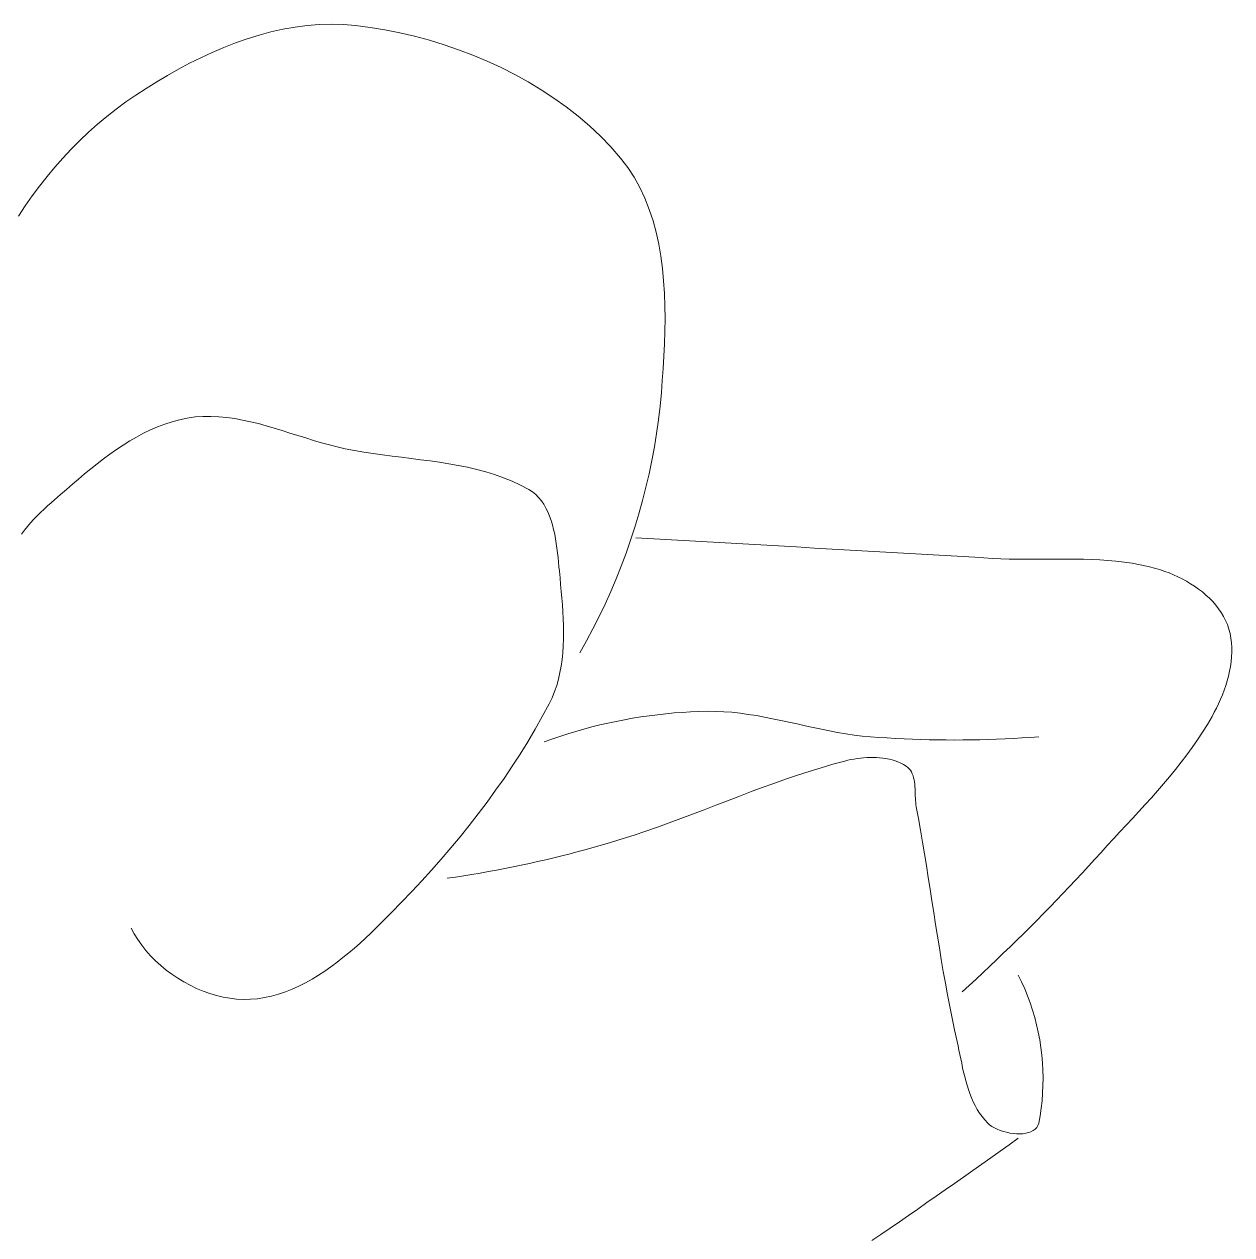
# Model space of a CAD drawing. Header units: millimetres. Extents: x 461.5 to 558.8, y 615.3 to 694.8.
# Drawn here: x 482.3154 to 482.6088, y 623.8653 to 624.1594 of the extents above; entities that cross this region are included whole.
import ezdxf

# ---------------------------------------------------------------- set-up
doc = ezdxf.new("R2010")
doc.units = ezdxf.units.MM
doc.header["$LTSCALE"] = 5
doc.layers.get('0').update_dxf_attribs({"lineweight": 0})
doc.layers.add('equipamiento', color=117, linetype='Continuous', lineweight=9)
doc.layers.get('0').freeze()

# ---------------------------------------------------------------- blocks, each defined once
blk = doc.blocks.new('20020721p27')
for p, q in [((0.52358, 1.22285), (0.52648, 1.22362)), ((0.52648, 1.22362), (0.5294, 1.22428)), ((0.5294, 1.22428), (0.53232, 1.2248)), ((0.53232, 1.2248), (0.53526, 1.22519)), ((0.53526, 1.22519), (0.5382, 1.22542)), ((0.5382, 1.22542), (0.54113, 1.22551)), ((0.54113, 1.22551), (0.54407, 1.22543)), ((0.54407, 1.22543), (0.54699, 1.22519)), ((0.54699, 1.22519), (0.55058, 1.22472)), ((0.55058, 1.22472), (0.55418, 1.22413)), ((0.55418, 1.22413), (0.55778, 1.22341)), ((0.51499, 1.21985), (0.51783, 1.22095)), ((0.51783, 1.22095), (0.52069, 1.22195)), ((0.52069, 1.22195), (0.52358, 1.22285)), ((0.55778, 1.22341), (0.56137, 1.22257)), ((0.56137, 1.22257), (0.56496, 1.22161)), ((0.56496, 1.22161), (0.56852, 1.22053)), ((0.50941, 1.21737), (0.51219, 1.21865)), ((0.51219, 1.21865), (0.51499, 1.21985)), ((0.56852, 1.22053), (0.57205, 1.21932)), ((0.57205, 1.21932), (0.57554, 1.218)), ((0.57554, 1.218), (0.57899, 1.21655)), ((0.50398, 1.21457), (0.50668, 1.21601)), ((0.50668, 1.21601), (0.50941, 1.21737)), ((0.57899, 1.21655), (0.58238, 1.21499)), ((0.58238, 1.21499), (0.58571, 1.21331)), ((0.49873, 1.21152), (0.50133, 1.21308)), ((0.50133, 1.21308), (0.50398, 1.21457)), ((0.58571, 1.21331), (0.58896, 1.21151)), ((0.49368, 1.20828), (0.49618, 1.20992)), ((0.49618, 1.20992), (0.49873, 1.21152)), ((0.58896, 1.21151), (0.59214, 1.20959)), ((0.59214, 1.20959), (0.59522, 1.20756)), ((0.48889, 1.20489), (0.49125, 1.20661)), ((0.49125, 1.20661), (0.49368, 1.20828)), ((0.59522, 1.20756), (0.59821, 1.20541)), ((0.48435, 1.20121), (0.48659, 1.20309)), ((0.48659, 1.20309), (0.48889, 1.20489)), ((0.59821, 1.20541), (0.60109, 1.20315)), ((0.60109, 1.20315), (0.60386, 1.20078)), ((0.48216, 1.19926), (0.48435, 1.20121)), ((0.60386, 1.20078), (0.60651, 1.19829)), ((0.47796, 1.19514), (0.48003, 1.19724)), ((0.48003, 1.19724), (0.48216, 1.19926)), ((0.60651, 1.19829), (0.60903, 1.19569)), ((0.47595, 1.19299), (0.47796, 1.19514)), ((0.60903, 1.19569), (0.61141, 1.19298)), ((0.47399, 1.19077), (0.47595, 1.19299)), ((0.61141, 1.19298), (0.61316, 1.1907)), ((0.47026, 1.18617), (0.4721, 1.1885)), ((0.4721, 1.1885), (0.47399, 1.19077)), ((0.61316, 1.1907), (0.61472, 1.18831)), ((0.61472, 1.18831), (0.61611, 1.18581)), ((0.46848, 1.18379), (0.47026, 1.18617)), ((0.61611, 1.18581), (0.61733, 1.18321)), ((0.46677, 1.18137), (0.46848, 1.18379)), ((0.61733, 1.18321), (0.61838, 1.18053)), ((0.46512, 1.1789), (0.46677, 1.18137)), ((0.61838, 1.18053), (0.61929, 1.17777)), ((0.61929, 1.17777), (0.62005, 1.17495)), ((0.62005, 1.17495), (0.62068, 1.17206)), ((0.62068, 1.17206), (0.62119, 1.16912)), ((0.62119, 1.16912), (0.62158, 1.16614)), ((0.62158, 1.16614), (0.62187, 1.16313)), ((0.62187, 1.16313), (0.62207, 1.16009)), ((0.62207, 1.16009), (0.62217, 1.15704)), ((0.62217, 1.15704), (0.62221, 1.15398)), ((0.62221, 1.15398), (0.62217, 1.15093)), ((0.62217, 1.15093), (0.62208, 1.14788)), ((0.62208, 1.14788), (0.62194, 1.14486)), ((0.62194, 1.14486), (0.62176, 1.14186)), ((0.62176, 1.14186), (0.62155, 1.13891)), ((0.62155, 1.13891), (0.62132, 1.136)), ((0.62132, 1.136), (0.62101, 1.1327)), ((0.62101, 1.1327), (0.62062, 1.1294)), ((0.50426, 1.12943), (0.50245, 1.12894)), ((0.50611, 1.12981), (0.50426, 1.12943)), ((0.50804, 1.13008), (0.50611, 1.12981)), ((0.50996, 1.13022), (0.50804, 1.13008)), ((0.51189, 1.13024), (0.50996, 1.13022)), ((0.51381, 1.13015), (0.51189, 1.13024)), ((0.51573, 1.12997), (0.51381, 1.13015)), ((0.51766, 1.1297), (0.51573, 1.12997)), ((0.51958, 1.12935), (0.51766, 1.1297)), ((0.62062, 1.1294), (0.62016, 1.1261)), ((0.49718, 1.12695), (0.49548, 1.12612)), ((0.49891, 1.1277), (0.49718, 1.12695)), ((0.50067, 1.12836), (0.49891, 1.1277)), ((0.50245, 1.12894), (0.50067, 1.12836)), ((0.5215, 1.12893), (0.51958, 1.12935)), ((0.52342, 1.12846), (0.5215, 1.12893)), ((0.52534, 1.12793), (0.52342, 1.12846)), ((0.52726, 1.12737), (0.52534, 1.12793)), ((0.52918, 1.12679), (0.52726, 1.12737)), ((0.5311, 1.12619), (0.52918, 1.12679)), ((0.49216, 1.12426), (0.49054, 1.12324)), ((0.49381, 1.12522), (0.49216, 1.12426)), ((0.49548, 1.12612), (0.49381, 1.12522)), ((0.53302, 1.12558), (0.5311, 1.12619)), ((0.53493, 1.12498), (0.53302, 1.12558)), ((0.53685, 1.12439), (0.53493, 1.12498)), ((0.53877, 1.12382), (0.53685, 1.12439)), ((0.54068, 1.12329), (0.53877, 1.12382)), ((0.62016, 1.1261), (0.61962, 1.12281)), ((0.48735, 1.12104), (0.48579, 1.11989)), ((0.48893, 1.12216), (0.48735, 1.12104)), ((0.49054, 1.12324), (0.48893, 1.12216)), ((0.5426, 1.1228), (0.54068, 1.12329)), ((0.54451, 1.12237), (0.5426, 1.1228)), ((0.54676, 1.12193), (0.54451, 1.12237)), ((0.54903, 1.12154), (0.54676, 1.12193)), ((0.55131, 1.12119), (0.54903, 1.12154)), ((0.5536, 1.12087), (0.55131, 1.12119)), ((0.55591, 1.12057), (0.5536, 1.12087)), ((0.55822, 1.12029), (0.55591, 1.12057)), ((0.61962, 1.12281), (0.61901, 1.11953)), ((0.48425, 1.1187), (0.48273, 1.11748)), ((0.48579, 1.11989), (0.48425, 1.1187)), ((0.56053, 1.12), (0.55822, 1.12029)), ((0.56284, 1.11971), (0.56053, 1.12)), ((0.56515, 1.11941), (0.56284, 1.11971)), ((0.56744, 1.11908), (0.56515, 1.11941)), ((0.56972, 1.11872), (0.56744, 1.11908)), ((0.57199, 1.11832), (0.56972, 1.11872)), ((0.57424, 1.11786), (0.57199, 1.11832)), ((0.57646, 1.11735), (0.57424, 1.11786)), ((0.61901, 1.11953), (0.61833, 1.11626)), ((0.47973, 1.115), (0.47825, 1.11374)), ((0.48122, 1.11625), (0.47973, 1.115)), ((0.48273, 1.11748), (0.48122, 1.11625)), ((0.57866, 1.11676), (0.57646, 1.11735)), ((0.58082, 1.1161), (0.57866, 1.11676)), ((0.58296, 1.11534), (0.58082, 1.1161)), ((0.58505, 1.11449), (0.58296, 1.11534)), ((0.61833, 1.11626), (0.61757, 1.113)), ((0.47679, 1.11248), (0.47534, 1.11123)), ((0.47825, 1.11374), (0.47679, 1.11248)), ((0.5871, 1.11353), (0.58505, 1.11449)), ((0.58911, 1.11246), (0.5871, 1.11353)), ((0.58999, 1.11189), (0.58911, 1.11246)), ((0.59079, 1.11125), (0.58999, 1.11189)), ((0.61757, 1.113), (0.61674, 1.10976)), ((0.47306, 1.10925), (0.47221, 1.10848)), ((0.4739, 1.10999), (0.47306, 1.10925)), ((0.47534, 1.11123), (0.4739, 1.10999)), ((0.59151, 1.11052), (0.59079, 1.11125)), ((0.59217, 1.10973), (0.59151, 1.11052)), ((0.59276, 1.10888), (0.59217, 1.10973)), ((0.59329, 1.10797), (0.59276, 1.10888)), ((0.61674, 1.10976), (0.61585, 1.10653)), ((0.4697, 1.10607), (0.46889, 1.10523)), ((0.47053, 1.1069), (0.4697, 1.10607)), ((0.47136, 1.1077), (0.47053, 1.1069)), ((0.47221, 1.10848), (0.47136, 1.1077)), ((0.59376, 1.107), (0.59329, 1.10797)), ((0.59418, 1.106), (0.59376, 1.107)), ((0.59455, 1.10495), (0.59418, 1.106)), ((0.61585, 1.10653), (0.61488, 1.10332)), ((0.46734, 1.10348), (0.4666, 1.10257)), ((0.4681, 1.10436), (0.46734, 1.10348)), ((0.46889, 1.10523), (0.4681, 1.10436)), ((0.59487, 1.10387), (0.59455, 1.10495)), ((0.59515, 1.10277), (0.59487, 1.10387)), ((0.61488, 1.10332), (0.61384, 1.10013)), ((0.4666, 1.10257), (0.4659, 1.10165)), ((0.5954, 1.10165), (0.59515, 1.10277)), ((0.59561, 1.10051), (0.5954, 1.10165)), ((0.5958, 1.09936), (0.59561, 1.10051)), ((0.61384, 1.10013), (0.61273, 1.09697)), ((0.61512, 1.10069), (0.61946, 1.10045)), ((0.61946, 1.10045), (0.62379, 1.10021)), ((0.62379, 1.10021), (0.62813, 1.09997)), ((0.59596, 1.09821), (0.5958, 1.09936)), ((0.5961, 1.09706), (0.59596, 1.09821)), ((0.59622, 1.09593), (0.5961, 1.09706)), ((0.62813, 1.09997), (0.63247, 1.09973)), ((0.63247, 1.09973), (0.6368, 1.09948)), ((0.6368, 1.09948), (0.64114, 1.09924)), ((0.64114, 1.09924), (0.64547, 1.09899)), ((0.64547, 1.09899), (0.64981, 1.09875)), ((0.64981, 1.09875), (0.65414, 1.0985)), ((0.65414, 1.0985), (0.65848, 1.09825)), ((0.65848, 1.09825), (0.66282, 1.098)), ((0.66282, 1.098), (0.66715, 1.09776)), ((0.66715, 1.09776), (0.67149, 1.09751)), ((0.67149, 1.09751), (0.67582, 1.09726)), ((0.67582, 1.09726), (0.68016, 1.097)), ((0.59633, 1.09481), (0.59622, 1.09593)), ((0.59644, 1.09371), (0.59633, 1.09481)), ((0.61273, 1.09697), (0.61156, 1.09384)), ((0.68016, 1.097), (0.68449, 1.09675)), ((0.68449, 1.09675), (0.68883, 1.0965)), ((0.68883, 1.0965), (0.69316, 1.09625)), ((0.69316, 1.09625), (0.6975, 1.09599)), ((0.6975, 1.09599), (0.70183, 1.09574)), ((0.70183, 1.09574), (0.70382, 1.09564)), ((0.70382, 1.09564), (0.70581, 1.09558)), ((0.70581, 1.09558), (0.70781, 1.09554)), ((0.70781, 1.09554), (0.70981, 1.09553)), ((0.70981, 1.09553), (0.71181, 1.09553)), ((0.71181, 1.09553), (0.71382, 1.09554)), ((0.71382, 1.09554), (0.71582, 1.09556)), ((0.71582, 1.09556), (0.71783, 1.09557)), ((0.71783, 1.09557), (0.71983, 1.09557)), ((0.71983, 1.09557), (0.72183, 1.09556)), ((0.72183, 1.09556), (0.72383, 1.09553)), ((0.72383, 1.09553), (0.72582, 1.09547)), ((0.72582, 1.09547), (0.72781, 1.09537)), ((0.72781, 1.09537), (0.72979, 1.09524)), ((0.72979, 1.09524), (0.73176, 1.09506)), ((0.73176, 1.09506), (0.73373, 1.09483)), ((0.73373, 1.09483), (0.73568, 1.09454)), ((0.73568, 1.09454), (0.73763, 1.09418)), ((0.73763, 1.09418), (0.73956, 1.09376)), ((0.59654, 1.09264), (0.59644, 1.09371)), ((0.5967, 1.09103), (0.59654, 1.09264)), ((0.61156, 1.09384), (0.61032, 1.09073)), ((0.73956, 1.09376), (0.74147, 1.09326)), ((0.74147, 1.09326), (0.74254, 1.09294)), ((0.74254, 1.09294), (0.74361, 1.09258)), ((0.74361, 1.09258), (0.74468, 1.09218)), ((0.74468, 1.09218), (0.74574, 1.09174)), ((0.74574, 1.09174), (0.7468, 1.09126)), ((0.7468, 1.09126), (0.74785, 1.09074)), ((0.59685, 1.08939), (0.5967, 1.09103)), ((0.59701, 1.08775), (0.59685, 1.08939)), ((0.61032, 1.09073), (0.60901, 1.08765)), ((0.74785, 1.09074), (0.74888, 1.09018)), ((0.74888, 1.09018), (0.74988, 1.08958)), ((0.74988, 1.08958), (0.75087, 1.08895)), ((0.75087, 1.08895), (0.75182, 1.08828)), ((0.75182, 1.08828), (0.75274, 1.08757)), ((0.59715, 1.08609), (0.59701, 1.08775)), ((0.59728, 1.08443), (0.59715, 1.08609)), ((0.60901, 1.08765), (0.60764, 1.08461)), ((0.75274, 1.08757), (0.75362, 1.08683)), ((0.75362, 1.08683), (0.75446, 1.08605)), ((0.75446, 1.08605), (0.75526, 1.08523)), ((0.5974, 1.08276), (0.59728, 1.08443)), ((0.59748, 1.08109), (0.5974, 1.08276)), ((0.60764, 1.08461), (0.6062, 1.0816)), ((0.75526, 1.08523), (0.756, 1.08438)), ((0.756, 1.08438), (0.75669, 1.0835)), ((0.75669, 1.0835), (0.75732, 1.08258)), ((0.75732, 1.08258), (0.75789, 1.08163)), ((0.59754, 1.07942), (0.59748, 1.08109)), ((0.59757, 1.07776), (0.59754, 1.07942)), ((0.6062, 1.0816), (0.60469, 1.07864)), ((0.75789, 1.08163), (0.75839, 1.08065)), ((0.75839, 1.08065), (0.75882, 1.07964)), ((0.75882, 1.07964), (0.75918, 1.07857)), ((0.59755, 1.0761), (0.59757, 1.07776)), ((0.60469, 1.07864), (0.60313, 1.07571)), ((0.75918, 1.07857), (0.75946, 1.07748)), ((0.75946, 1.07748), (0.75967, 1.07637)), ((0.59738, 1.07281), (0.59749, 1.07445)), ((0.59749, 1.07445), (0.59755, 1.0761)), ((0.60313, 1.07571), (0.6015, 1.07282)), ((0.75967, 1.07637), (0.75981, 1.07524)), ((0.75981, 1.07524), (0.75989, 1.0741)), ((0.75989, 1.0741), (0.75989, 1.07295)), ((0.59699, 1.06958), (0.59721, 1.07118)), ((0.59721, 1.07118), (0.59738, 1.07281)), ((0.75973, 1.07063), (0.75957, 1.06947)), ((0.75984, 1.07179), (0.75973, 1.07063)), ((0.75989, 1.07295), (0.75984, 1.07179)), ((0.59633, 1.06642), (0.59669, 1.06799)), ((0.59669, 1.06799), (0.59699, 1.06958)), ((0.75935, 1.0683), (0.75909, 1.06714)), ((0.75957, 1.06947), (0.75935, 1.0683)), ((0.59537, 1.06337), (0.59589, 1.06488)), ((0.59589, 1.06488), (0.59633, 1.06642)), ((0.75843, 1.06485), (0.75804, 1.06372)), ((0.75878, 1.06599), (0.75843, 1.06485)), ((0.75909, 1.06714), (0.75878, 1.06599)), ((0.59406, 1.06043), (0.59476, 1.06188)), ((0.59476, 1.06188), (0.59537, 1.06337)), ((0.75762, 1.0626), (0.75717, 1.0615)), ((0.75804, 1.06372), (0.75762, 1.0626)), ((0.5924, 1.05732), (0.59406, 1.06043)), ((0.75618, 1.05937), (0.75565, 1.05834)), ((0.75669, 1.06042), (0.75618, 1.05937)), ((0.75717, 1.0615), (0.75669, 1.06042)), ((0.59066, 1.05424), (0.5924, 1.05732)), ((0.60835, 1.05572), (0.61034, 1.05614)), ((0.61034, 1.05614), (0.61233, 1.05653)), ((0.61233, 1.05653), (0.61433, 1.05689)), ((0.61433, 1.05689), (0.61633, 1.05722)), ((0.61633, 1.05722), (0.61834, 1.05751)), ((0.61834, 1.05751), (0.62036, 1.05776)), ((0.62036, 1.05776), (0.62237, 1.05798)), ((0.62237, 1.05798), (0.62439, 1.05817)), ((0.62439, 1.05817), (0.62641, 1.05832)), ((0.62641, 1.05832), (0.62843, 1.05844)), ((0.62843, 1.05844), (0.63045, 1.05853)), ((0.63045, 1.05853), (0.63246, 1.05858)), ((0.63246, 1.05858), (0.63447, 1.05857)), ((0.63447, 1.05857), (0.63646, 1.05848)), ((0.63646, 1.05848), (0.63845, 1.05833)), ((0.63845, 1.05833), (0.64044, 1.05811)), ((0.64044, 1.05811), (0.64242, 1.05784)), ((0.64242, 1.05784), (0.6444, 1.05752)), ((0.6444, 1.05752), (0.64638, 1.05717)), ((0.64638, 1.05717), (0.64835, 1.05678)), ((0.64835, 1.05678), (0.65033, 1.05637)), ((0.65033, 1.05637), (0.6523, 1.05594)), ((0.6523, 1.05594), (0.65427, 1.05551)), ((0.7551, 1.05734), (0.75397, 1.0554)), ((0.75565, 1.05834), (0.7551, 1.05734)), ((0.58886, 1.0512), (0.59066, 1.05424)), ((0.59663, 1.05248), (0.59856, 1.0531)), ((0.59856, 1.0531), (0.6005, 1.05369)), ((0.6005, 1.05369), (0.60245, 1.05425)), ((0.60245, 1.05425), (0.6044, 1.05477)), ((0.6044, 1.05477), (0.60637, 1.05526)), ((0.60637, 1.05526), (0.60835, 1.05572)), ((0.65427, 1.05551), (0.65624, 1.05507)), ((0.65624, 1.05507), (0.65821, 1.05463)), ((0.65821, 1.05463), (0.66019, 1.05421)), ((0.66019, 1.05421), (0.66217, 1.05381)), ((0.66217, 1.05381), (0.66414, 1.05344)), ((0.66414, 1.05344), (0.66613, 1.0531)), ((0.66613, 1.0531), (0.66812, 1.05281)), ((0.75279, 1.0535), (0.75155, 1.05163)), ((0.75397, 1.0554), (0.75279, 1.0535)), ((0.587, 1.04819), (0.58886, 1.0512)), ((0.59282, 1.05114), (0.59472, 1.05183)), ((0.59472, 1.05183), (0.59663, 1.05248)), ((0.66812, 1.05281), (0.67011, 1.05257)), ((0.67011, 1.05257), (0.6721, 1.05238)), ((0.6721, 1.05238), (0.67414, 1.05223)), ((0.67414, 1.05223), (0.67618, 1.0521)), ((0.67618, 1.0521), (0.67823, 1.05198)), ((0.67823, 1.05198), (0.68027, 1.05188)), ((0.68027, 1.05188), (0.68231, 1.05179)), ((0.68231, 1.05179), (0.68436, 1.05172)), ((0.68436, 1.05172), (0.6864, 1.05167)), ((0.6864, 1.05167), (0.68845, 1.05163)), ((0.68845, 1.05163), (0.6905, 1.05161)), ((0.6905, 1.05161), (0.69254, 1.0516)), ((0.69254, 1.0516), (0.69459, 1.05161)), ((0.69459, 1.05161), (0.69664, 1.05163)), ((0.69664, 1.05163), (0.69868, 1.05167)), ((0.69868, 1.05167), (0.70073, 1.05172)), ((0.70073, 1.05172), (0.70277, 1.05179)), ((0.70277, 1.05179), (0.70482, 1.05188)), ((0.70482, 1.05188), (0.70686, 1.05198)), ((0.70686, 1.05198), (0.7089, 1.0521)), ((0.7089, 1.0521), (0.71094, 1.05223)), ((0.71094, 1.05223), (0.71298, 1.05238)), ((0.75155, 1.05163), (0.75028, 1.04979)), ((0.58508, 1.04522), (0.587, 1.04819)), ((0.66814, 1.04698), (0.6689, 1.04711)), ((0.6689, 1.04711), (0.66968, 1.04721)), ((0.66968, 1.04721), (0.67045, 1.04729)), ((0.67045, 1.04729), (0.67124, 1.04734)), ((0.67124, 1.04734), (0.67202, 1.04737)), ((0.67202, 1.04737), (0.6728, 1.04738)), ((0.6728, 1.04738), (0.67358, 1.04735)), ((0.67358, 1.04735), (0.67435, 1.0473)), ((0.67435, 1.0473), (0.67512, 1.04722)), ((0.67512, 1.04722), (0.67588, 1.0471)), ((0.67588, 1.0471), (0.67663, 1.04695)), ((0.74896, 1.04798), (0.7476, 1.0462)), ((0.75028, 1.04979), (0.74896, 1.04798)), ((0.5831, 1.04228), (0.58508, 1.04522)), ((0.65723, 1.04398), (0.6601, 1.04487)), ((0.6601, 1.04487), (0.663, 1.04571)), ((0.663, 1.04571), (0.66591, 1.0465)), ((0.66591, 1.0465), (0.66664, 1.04668)), ((0.66664, 1.04668), (0.66738, 1.04684)), ((0.66738, 1.04684), (0.66814, 1.04698)), ((0.67663, 1.04695), (0.67737, 1.04676)), ((0.67737, 1.04676), (0.67809, 1.04654)), ((0.67809, 1.04654), (0.67879, 1.04628)), ((0.67879, 1.04628), (0.67947, 1.04598)), ((0.67947, 1.04598), (0.68014, 1.04564)), ((0.68014, 1.04564), (0.68078, 1.04526)), ((0.68078, 1.04526), (0.68118, 1.04496)), ((0.68118, 1.04496), (0.68152, 1.04463)), ((0.68152, 1.04463), (0.68182, 1.04425)), ((0.68182, 1.04425), (0.68207, 1.04384)), ((0.74621, 1.04443), (0.74479, 1.04269)), ((0.7476, 1.0462), (0.74621, 1.04443)), ((0.58106, 1.03938), (0.5831, 1.04228)), ((0.64866, 1.04107), (0.65151, 1.04208)), ((0.65151, 1.04208), (0.65436, 1.04305)), ((0.65436, 1.04305), (0.65723, 1.04398)), ((0.68207, 1.04384), (0.68228, 1.04341)), ((0.68228, 1.04341), (0.68246, 1.04294)), ((0.68246, 1.04294), (0.6826, 1.04245)), ((0.6826, 1.04245), (0.68271, 1.04194)), ((0.68271, 1.04194), (0.68279, 1.04141)), ((0.68279, 1.04141), (0.68286, 1.04087)), ((0.74479, 1.04269), (0.74334, 1.04097)), ((0.57898, 1.03651), (0.58106, 1.03938)), ((0.64017, 1.03791), (0.643, 1.03898)), ((0.643, 1.03898), (0.64583, 1.04004)), ((0.64583, 1.04004), (0.64866, 1.04107)), ((0.68286, 1.04087), (0.6829, 1.04032)), ((0.6829, 1.04032), (0.68294, 1.03975)), ((0.68294, 1.03975), (0.68296, 1.03919)), ((0.68296, 1.03919), (0.68299, 1.03862)), ((0.68299, 1.03862), (0.68301, 1.03805)), ((0.74186, 1.03927), (0.74037, 1.03758)), ((0.74334, 1.04097), (0.74186, 1.03927)), ((0.57684, 1.03367), (0.57898, 1.03651)), ((0.63171, 1.03466), (0.63453, 1.03575)), ((0.63453, 1.03575), (0.63735, 1.03683)), ((0.63735, 1.03683), (0.64017, 1.03791)), ((0.68301, 1.03805), (0.68303, 1.03749)), ((0.68303, 1.03749), (0.68307, 1.03693)), ((0.68307, 1.03693), (0.68311, 1.03639)), ((0.68311, 1.03639), (0.68317, 1.03586)), ((0.68317, 1.03586), (0.68325, 1.03535)), ((0.68325, 1.03535), (0.68377, 1.0325)), ((0.73886, 1.0359), (0.73734, 1.03423)), ((0.74037, 1.03758), (0.73886, 1.0359)), ((0.57465, 1.03087), (0.57684, 1.03367)), ((0.62323, 1.03147), (0.62606, 1.03252)), ((0.62606, 1.03252), (0.62889, 1.03358)), ((0.62889, 1.03358), (0.63171, 1.03466)), ((0.68377, 1.0325), (0.68427, 1.02966)), ((0.73581, 1.03257), (0.73427, 1.03091)), ((0.73734, 1.03423), (0.73581, 1.03257)), ((0.57242, 1.0281), (0.57465, 1.03087)), ((0.61468, 1.02848), (0.61754, 1.02944)), ((0.61754, 1.02944), (0.62039, 1.03044)), ((0.62039, 1.03044), (0.62323, 1.03147)), ((0.68427, 1.02966), (0.68475, 1.0268)), ((0.73427, 1.03091), (0.73273, 1.02926)), ((0.57015, 1.02537), (0.57242, 1.0281)), ((0.60698, 1.02611), (0.60893, 1.02668)), ((0.60893, 1.02668), (0.61181, 1.02756)), ((0.61181, 1.02756), (0.61468, 1.02848)), ((0.68475, 1.0268), (0.68522, 1.02395)), ((0.73119, 1.02761), (0.72965, 1.02596)), ((0.73273, 1.02926), (0.73119, 1.02761)), ((0.56783, 1.02267), (0.57015, 1.02537)), ((0.59717, 1.02348), (0.59914, 1.02398)), ((0.59914, 1.02398), (0.60111, 1.02449)), ((0.60111, 1.02449), (0.60307, 1.02502)), ((0.60307, 1.02502), (0.60503, 1.02556)), ((0.60503, 1.02556), (0.60698, 1.02611)), ((0.68522, 1.02395), (0.68569, 1.02109)), ((0.72812, 1.02431), (0.72661, 1.02265)), ((0.72965, 1.02596), (0.72812, 1.02431)), ((0.56548, 1.02), (0.56783, 1.02267)), ((0.58329, 1.0204), (0.58529, 1.0208)), ((0.58529, 1.0208), (0.58728, 1.02121)), ((0.58728, 1.02121), (0.58926, 1.02164)), ((0.58926, 1.02164), (0.59125, 1.02208)), ((0.59125, 1.02208), (0.59322, 1.02253)), ((0.59322, 1.02253), (0.5952, 1.023)), ((0.5952, 1.023), (0.59717, 1.02348)), ((0.68569, 1.02109), (0.68614, 1.01824)), ((0.72508, 1.02097), (0.72353, 1.01929)), ((0.72661, 1.02265), (0.72508, 1.02097)), ((0.56309, 1.01737), (0.56548, 1.02)), ((0.56929, 1.01801), (0.57129, 1.01831)), ((0.57129, 1.01831), (0.5733, 1.01862)), ((0.5733, 1.01862), (0.5753, 1.01895)), ((0.5753, 1.01895), (0.5773, 1.01929)), ((0.5773, 1.01929), (0.5793, 1.01964)), ((0.5793, 1.01964), (0.5813, 1.02001)), ((0.5813, 1.02001), (0.58329, 1.0204)), ((0.68614, 1.01824), (0.68659, 1.01538)), ((0.72353, 1.01929), (0.72198, 1.01763)), ((0.55822, 1.0122), (0.56067, 1.01477)), ((0.56067, 1.01477), (0.56309, 1.01737)), ((0.68659, 1.01538), (0.68704, 1.01252)), ((0.72042, 1.01596), (0.71885, 1.01431)), ((0.72198, 1.01763), (0.72042, 1.01596)), ((0.55574, 1.00966), (0.55822, 1.0122)), ((0.68704, 1.01252), (0.68748, 1.00966)), ((0.71728, 1.01267), (0.71569, 1.01103)), ((0.71885, 1.01431), (0.71728, 1.01267)), ((0.55323, 1.00716), (0.55574, 1.00966)), ((0.68748, 1.00966), (0.68793, 1.0068)), ((0.7141, 1.0094), (0.7125, 1.00777)), ((0.71569, 1.01103), (0.7141, 1.0094)), ((0.49248, 1.00593), (0.49325, 1.0045)), ((0.55071, 1.00469), (0.55323, 1.00716)), ((0.68793, 1.0068), (0.68839, 1.00394)), ((0.7109, 1.00616), (0.70928, 1.00455)), ((0.7125, 1.00777), (0.7109, 1.00616)), ((0.49325, 1.0045), (0.49412, 1.0031)), ((0.49412, 1.0031), (0.49507, 1.00175)), ((0.54812, 1.00227), (0.54943, 1.00348)), ((0.54943, 1.00348), (0.55071, 1.00469)), ((0.68839, 1.00394), (0.68885, 1.00109)), ((0.70766, 1.00295), (0.70603, 1.00136)), ((0.70928, 1.00455), (0.70766, 1.00295)), ((0.49507, 1.00175), (0.49612, 1.00044)), ((0.49612, 1.00044), (0.49724, 0.99918)), ((0.54539, 0.99989), (0.54677, 1.00107)), ((0.54677, 1.00107), (0.54812, 1.00227)), ((0.68885, 1.00109), (0.68933, 0.99824)), ((0.70603, 1.00136), (0.70439, 0.99978)), ((0.49724, 0.99918), (0.49844, 0.99797)), ((0.49844, 0.99797), (0.49971, 0.99681)), ((0.54105, 0.99651), (0.54253, 0.9976)), ((0.54253, 0.9976), (0.54397, 0.99873)), ((0.54397, 0.99873), (0.54539, 0.99989)), ((0.68933, 0.99824), (0.68981, 0.99539)), ((0.70274, 0.9982), (0.70109, 0.99663)), ((0.70439, 0.99978), (0.70274, 0.9982)), ((0.49971, 0.99681), (0.50104, 0.99572)), ((0.50104, 0.99572), (0.50242, 0.99469)), ((0.50242, 0.99469), (0.50386, 0.99372)), ((0.53645, 0.99351), (0.53801, 0.99446)), ((0.53801, 0.99446), (0.53954, 0.99546)), ((0.53954, 0.99546), (0.54105, 0.99651)), ((0.68981, 0.99539), (0.69032, 0.99254)), ((0.69943, 0.99507), (0.69776, 0.99352)), ((0.70109, 0.99663), (0.69943, 0.99507)), ((0.70883, 0.99284), (0.70803, 0.99447)), ((0.50386, 0.99372), (0.50534, 0.99283)), ((0.50534, 0.99283), (0.50687, 0.99201)), ((0.50687, 0.99201), (0.50842, 0.99127)), ((0.50842, 0.99127), (0.51, 0.99061)), ((0.53162, 0.99108), (0.53325, 0.99182)), ((0.53325, 0.99182), (0.53486, 0.99263)), ((0.53486, 0.99263), (0.53645, 0.99351)), ((0.69032, 0.99254), (0.69084, 0.98969)), ((0.69608, 0.99198), (0.6944, 0.99044)), ((0.69776, 0.99352), (0.69608, 0.99198)), ((0.70958, 0.99118), (0.70883, 0.99284)), ((0.71028, 0.98948), (0.70958, 0.99118)), ((0.51, 0.99061), (0.51161, 0.99004)), ((0.51161, 0.99004), (0.51323, 0.98955)), ((0.51323, 0.98955), (0.51486, 0.98916)), ((0.51486, 0.98916), (0.51649, 0.98887)), ((0.51649, 0.98887), (0.51812, 0.98867)), ((0.51812, 0.98867), (0.51974, 0.98859)), ((0.51974, 0.98859), (0.52148, 0.98861)), ((0.52148, 0.98861), (0.52321, 0.98876)), ((0.52321, 0.98876), (0.52492, 0.98902)), ((0.52492, 0.98902), (0.52662, 0.98939)), ((0.52662, 0.98939), (0.52831, 0.98986)), ((0.52831, 0.98986), (0.52998, 0.99043)), ((0.52998, 0.99043), (0.53162, 0.99108)), ((0.69084, 0.98969), (0.69138, 0.98685)), ((0.71091, 0.98775), (0.71028, 0.98948)), ((0.69138, 0.98685), (0.69195, 0.98402)), ((0.71149, 0.98599), (0.71091, 0.98775)), ((0.71201, 0.98422), (0.71149, 0.98599)), ((0.69195, 0.98402), (0.69254, 0.98119)), ((0.71248, 0.98242), (0.71201, 0.98422)), ((0.71288, 0.9806), (0.71248, 0.98242)), ((0.69254, 0.98119), (0.69316, 0.97837)), ((0.71323, 0.97877), (0.71288, 0.9806)), ((0.69316, 0.97837), (0.69339, 0.97733)), ((0.69339, 0.97733), (0.69361, 0.97627)), ((0.71351, 0.97692), (0.71323, 0.97877)), ((0.71373, 0.97507), (0.71351, 0.97692)), ((0.69361, 0.97627), (0.69383, 0.97521)), ((0.69383, 0.97521), (0.69405, 0.97414)), ((0.69405, 0.97414), (0.69428, 0.97307)), ((0.7139, 0.97321), (0.71373, 0.97507)), ((0.69428, 0.97307), (0.69451, 0.97199)), ((0.69451, 0.97199), (0.69475, 0.97092)), ((0.69475, 0.97092), (0.69501, 0.96985)), ((0.714, 0.97136), (0.7139, 0.97321)), ((0.71404, 0.9695), (0.714, 0.97136)), ((0.69501, 0.96985), (0.69529, 0.96879)), ((0.69529, 0.96879), (0.69559, 0.96775)), ((0.69559, 0.96775), (0.69592, 0.96671)), ((0.71394, 0.9658), (0.71402, 0.96764)), ((0.71402, 0.96764), (0.71404, 0.9695)), ((0.69592, 0.96671), (0.69627, 0.9657)), ((0.69627, 0.9657), (0.69666, 0.9647)), ((0.69666, 0.9647), (0.69708, 0.96373)), ((0.7138, 0.96396), (0.71394, 0.9658)), ((0.69708, 0.96373), (0.69755, 0.96278)), ((0.69755, 0.96278), (0.69806, 0.96186)), ((0.69806, 0.96186), (0.69861, 0.96098)), ((0.71332, 0.96033), (0.71359, 0.96214)), ((0.71359, 0.96214), (0.7138, 0.96396)), ((0.69861, 0.96098), (0.69922, 0.96013)), ((0.69922, 0.96013), (0.69988, 0.95932)), ((0.69988, 0.95932), (0.7006, 0.95855)), ((0.71298, 0.95855), (0.71332, 0.96033)), ((0.7006, 0.95855), (0.70107, 0.95812)), ((0.70107, 0.95812), (0.70163, 0.95773)), ((0.70163, 0.95773), (0.70225, 0.95737)), ((0.70225, 0.95737), (0.70292, 0.95704)), ((0.70292, 0.95704), (0.70365, 0.95675)), ((0.70365, 0.95675), (0.7044, 0.95649)), ((0.7044, 0.95649), (0.70518, 0.95629)), ((0.70518, 0.95629), (0.70598, 0.95612)), ((0.70598, 0.95612), (0.70678, 0.956)), ((0.70678, 0.956), (0.70757, 0.95594)), ((0.70757, 0.95594), (0.70835, 0.95592)), ((0.70835, 0.95592), (0.7091, 0.95596)), ((0.7091, 0.95596), (0.70982, 0.95606)), ((0.70982, 0.95606), (0.71049, 0.95621)), ((0.71049, 0.95621), (0.71111, 0.95643)), ((0.71111, 0.95643), (0.71165, 0.95671)), ((0.71165, 0.95671), (0.71213, 0.95706)), ((0.71213, 0.95706), (0.71251, 0.95749)), ((0.71251, 0.95749), (0.7128, 0.95798)), ((0.7128, 0.95798), (0.71298, 0.95855)), ((0.70582, 0.95326), (0.7036, 0.95168)), ((0.70803, 0.95483), (0.70582, 0.95326)), ((0.70139, 0.95011), (0.69917, 0.94855)), ((0.7036, 0.95168), (0.70139, 0.95011)), ((0.69917, 0.94855), (0.69695, 0.94698)), ((0.69473, 0.94542), (0.69251, 0.94386)), ((0.69695, 0.94698), (0.69473, 0.94542)), ((0.69028, 0.94231), (0.68806, 0.94076)), ((0.69251, 0.94386), (0.69028, 0.94231)), ((0.68583, 0.93921), (0.6836, 0.93766)), ((0.68806, 0.94076), (0.68583, 0.93921)), ((0.68136, 0.93611), (0.67913, 0.93457)), ((0.6836, 0.93766), (0.68136, 0.93611)), ((0.67689, 0.93303), (0.67465, 0.9315)), ((0.67913, 0.93457), (0.67689, 0.93303)), ((0.67465, 0.9315), (0.67241, 0.92997))]:
    blk.add_line(p, q)

msp = doc.modelspace()

# ---------------------------------------------------------------- block references
at = {"layer": 'equipamiento'}
msp.add_blockref('20020721p27', (481.84891, 622.9339), dxfattribs=at)

doc.saveas('drawing.dxf')
